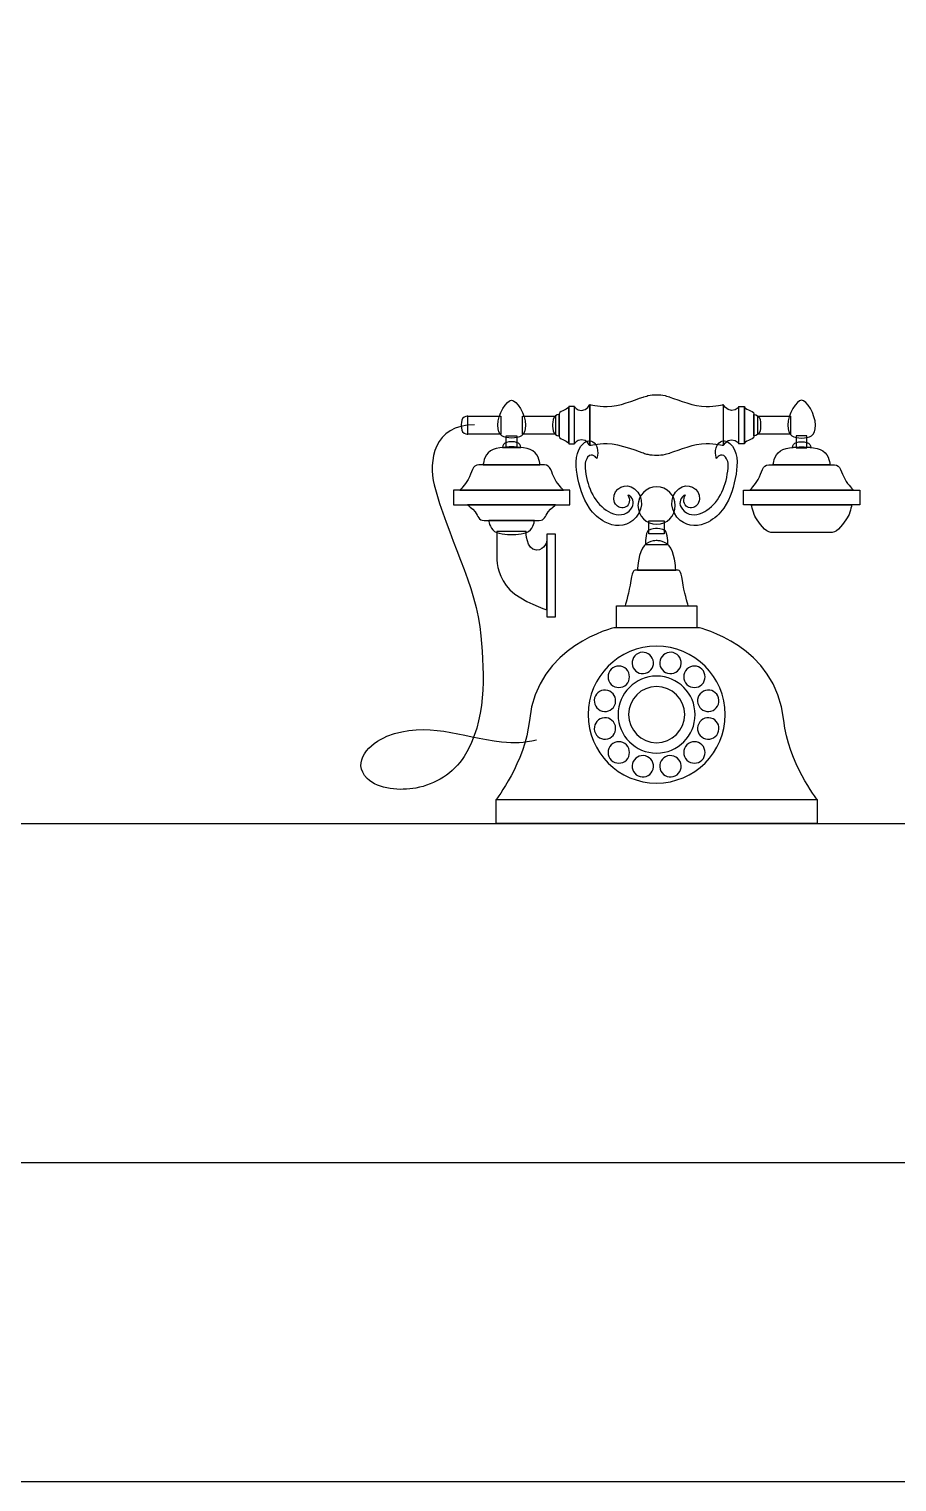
# Model space of a CAD drawing. Header units: inches. Extents: x 11.8 to 54.3, y 10.8 to 35.6.
# Drawn here: x 50.57 to 51.455, y 10.827 to 12.309 of the extents above; entities that cross this region are included whole.
import ezdxf

# ---------------------------------------------------------------- set-up
doc = ezdxf.new("R2010")
doc.units = ezdxf.units.IN
doc.header["$MEASUREMENT"] = 0
for name, color, linetype in [('02', 2, 'Continuous'), ('1', 1, 'Continuous'), ('kadrbm', 4, 'Continuous')]:
    doc.layers.add(name, color=color, linetype=linetype)

# ---------------------------------------------------------------- blocks, each defined once
blk = doc.blocks.new('kadrbm')
at = {"layer": 'kadrbm', "color": 4}
blk.add_lwpolyline([(0, 0), (0, 24.7972), (21, 24.7972), (21, 0), (0, 0)], close=True, dxfattribs=at)
blk.add_lwpolyline([(20.6631, 0.3257), (20.6631, 24.4603), (0.3369, 24.4603), (0.3369, 0.3257), (20.6631, 0.3257)], dxfattribs=at)

msp = doc.modelspace()

# ---------------------------------------------------------------- linework, layer by layer
at = {"layer": '02'}
for points, knots in [([(51.2607, 11.9237), (51.2484, 11.9237), (51.2332, 11.9302), (51.2238, 11.9334), (51.2238, 11.9334), (51.2238, 11.9334), (51.2203, 11.9345), (51.219, 11.9348), (51.219, 11.9348), (51.219, 11.9348), (51.219, 11.9348), (51.2189, 11.9348), (51.2189, 11.9348), (51.216, 11.9355), (51.2131, 11.9358), (51.2102, 11.9357), (51.2102, 11.9357), (51.2073, 11.9358), (51.2044, 11.9355), (51.2015, 11.9348), (51.2015, 11.9348), (51.2015, 11.9348), (51.2015, 11.9348), (51.2014, 11.9348), (51.2014, 11.9348), (51.2002, 11.9345), (51.1967, 11.9334), (51.1966, 11.9334), (51.1966, 11.9334), (51.1872, 11.9303), (51.1721, 11.9237), (51.1597, 11.9237), (51.1597, 11.9237), (51.1497, 11.9237), (51.1421, 11.9257), (51.1421, 11.9257), (51.1421, 11.9257), (51.1421, 11.9257), (51.1421, 11.8838), (51.1421, 11.8838), (51.1421, 11.8838), (51.1421, 11.8838), (51.1497, 11.8857), (51.1597, 11.8857), (51.1597, 11.8857), (51.1721, 11.8857), (51.1967, 11.876), (51.1967, 11.876), (51.1967, 11.876), (51.1985, 11.8754), (51.2001, 11.8749), (51.2014, 11.8747), (51.2014, 11.8747), (51.2015, 11.8747), (51.2015, 11.8747), (51.2015, 11.8747), (51.2015, 11.8747), (51.2044, 11.874), (51.2073, 11.8737), (51.2102, 11.8737), (51.2102, 11.8737), (51.2131, 11.8737), (51.216, 11.874), (51.2189, 11.8747), (51.2189, 11.8747), (51.219, 11.8747), (51.219, 11.8747), (51.219, 11.8747), (51.219, 11.8747), (51.2203, 11.8749), (51.2238, 11.876), (51.2238, 11.876), (51.2238, 11.876), (51.2332, 11.8792), (51.2484, 11.8857), (51.2607, 11.8857), (51.2607, 11.8857), (51.2707, 11.8857), (51.2783, 11.8838), (51.2783, 11.8838), (51.2783, 11.8838), (51.2783, 11.8838), (51.2783, 11.9257), (51.2783, 11.9257), (51.2783, 11.9257), (51.2783, 11.9257), (51.2707, 11.9237), (51.2607, 11.9237)], [0, 0, 0, 0, 0.045455, 0.045455, 0.045455, 0.045455, 0.090909, 0.090909, 0.090909, 0.090909, 0.136364, 0.136364, 0.136364, 0.136364, 0.181818, 0.181818, 0.181818, 0.181818, 0.227273, 0.227273, 0.227273, 0.227273, 0.272727, 0.272727, 0.272727, 0.272727, 0.318182, 0.318182, 0.318182, 0.318182, 0.363636, 0.363636, 0.363636, 0.363636, 0.409091, 0.409091, 0.409091, 0.409091, 0.454545, 0.454545, 0.454545, 0.454545, 0.5, 0.5, 0.5, 0.5, 0.545455, 0.545455, 0.545455, 0.545455, 0.590909, 0.590909, 0.590909, 0.590909, 0.636364, 0.636364, 0.636364, 0.636364, 0.681818, 0.681818, 0.681818, 0.681818, 0.727273, 0.727273, 0.727273, 0.727273, 0.772727, 0.772727, 0.772727, 0.772727, 0.818182, 0.818182, 0.818182, 0.818182, 0.863636, 0.863636, 0.863636, 0.863636, 0.909091, 0.909091, 0.909091, 0.909091, 0.954545, 0.954545, 0.954545, 0.954545, 1, 1, 1, 1]), ([(51.0482, 11.9047), (51.0482, 11.8937), (51.0545, 11.8915), (51.0623, 11.8915), (51.0623, 11.8915), (51.0701, 11.8915), (51.0764, 11.8937), (51.0764, 11.9047), (51.0764, 11.9047), (51.0764, 11.9157), (51.0673, 11.9303), (51.0623, 11.9303), (51.0623, 11.9303), (51.0573, 11.9303), (51.0482, 11.9157), (51.0482, 11.9047)], [0, 0, 0, 0, 0.25, 0.25, 0.25, 0.25, 0.5, 0.5, 0.5, 0.5, 0.75, 0.75, 0.75, 0.75, 1, 1, 1, 1]), ([(51.1109, 11.9047), (51.1109, 11.9047), (51.1109, 11.9125), (51.1109, 11.9164), (51.1109, 11.9164), (51.1109, 11.9187), (51.1139, 11.9188), (51.1165, 11.9202), (51.1165, 11.9202), (51.1187, 11.9213), (51.1206, 11.9232), (51.1206, 11.9232), (51.1206, 11.9232), (51.1206, 11.9232), (51.1206, 11.9047), (51.1206, 11.9047), (51.1206, 11.9047), (51.1206, 11.9047), (51.1206, 11.8863), (51.1206, 11.8863), (51.1206, 11.8863), (51.1206, 11.8863), (51.1187, 11.8881), (51.1165, 11.8892), (51.1165, 11.8892), (51.1139, 11.8906), (51.1109, 11.8907), (51.1109, 11.893), (51.1109, 11.893), (51.1109, 11.897), (51.1109, 11.9047), (51.1109, 11.9047)], [0, 0, 0, 0, 0.125, 0.125, 0.125, 0.125, 0.25, 0.25, 0.25, 0.25, 0.375, 0.375, 0.375, 0.375, 0.5, 0.5, 0.5, 0.5, 0.625, 0.625, 0.625, 0.625, 0.75, 0.75, 0.75, 0.75, 0.875, 0.875, 0.875, 0.875, 1, 1, 1, 1]), ([(51.1206, 11.8855), (51.1206, 11.8855), (51.1206, 11.9239), (51.1206, 11.9239), (51.1206, 11.9239), (51.1206, 11.9239), (51.1263, 11.9239), (51.1263, 11.9239), (51.1263, 11.9239), (51.1263, 11.9239), (51.1263, 11.8855), (51.1263, 11.8855), (51.1263, 11.8855), (51.1263, 11.8855), (51.1206, 11.8855), (51.1206, 11.8855)], [0, 0, 0, 0, 0.25, 0.25, 0.25, 0.25, 0.5, 0.5, 0.5, 0.5, 0.75, 0.75, 0.75, 0.75, 1, 1, 1, 1]), ([(51.1263, 11.9047), (51.1263, 11.9047), (51.1263, 11.8855), (51.1263, 11.8855), (51.1263, 11.8855), (51.1263, 11.8855), (51.1283, 11.8899), (51.1337, 11.8899), (51.1337, 11.8899), (51.1391, 11.8899), (51.1421, 11.8838), (51.1421, 11.8838), (51.1421, 11.8838), (51.1421, 11.8838), (51.1421, 11.9047), (51.1421, 11.9047), (51.1421, 11.9047), (51.1421, 11.9047), (51.1421, 11.9257), (51.1421, 11.9257), (51.1421, 11.9257), (51.1421, 11.9257), (51.1391, 11.9196), (51.1337, 11.9196), (51.1337, 11.9196), (51.1283, 11.9196), (51.1263, 11.9239), (51.1263, 11.9239), (51.1263, 11.9239), (51.1263, 11.9239), (51.1263, 11.9047), (51.1263, 11.9047)], [0, 0, 0, 0, 0.125, 0.125, 0.125, 0.125, 0.25, 0.25, 0.25, 0.25, 0.375, 0.375, 0.375, 0.375, 0.5, 0.5, 0.5, 0.5, 0.625, 0.625, 0.625, 0.625, 0.75, 0.75, 0.75, 0.75, 0.875, 0.875, 0.875, 0.875, 1, 1, 1, 1]), ([(51.2942, 11.9047), (51.2942, 11.9047), (51.2942, 11.8855), (51.2942, 11.8855), (51.2942, 11.8855), (51.2942, 11.8855), (51.2922, 11.8899), (51.2868, 11.8899), (51.2868, 11.8899), (51.2814, 11.8899), (51.2783, 11.8838), (51.2783, 11.8838), (51.2783, 11.8838), (51.2783, 11.8838), (51.2783, 11.9047), (51.2783, 11.9047), (51.2783, 11.9047), (51.2783, 11.9047), (51.2783, 11.9257), (51.2783, 11.9257), (51.2783, 11.9257), (51.2783, 11.9257), (51.2814, 11.9196), (51.2868, 11.9196), (51.2868, 11.9196), (51.2922, 11.9196), (51.2942, 11.9239), (51.2942, 11.9239), (51.2942, 11.9239), (51.2942, 11.9239), (51.2942, 11.9047), (51.2942, 11.9047)], [0, 0, 0, 0, 0.125, 0.125, 0.125, 0.125, 0.25, 0.25, 0.25, 0.25, 0.375, 0.375, 0.375, 0.375, 0.5, 0.5, 0.5, 0.5, 0.625, 0.625, 0.625, 0.625, 0.75, 0.75, 0.75, 0.75, 0.875, 0.875, 0.875, 0.875, 1, 1, 1, 1]), ([(51.2998, 11.8855), (51.2998, 11.8855), (51.2998, 11.9239), (51.2998, 11.9239), (51.2998, 11.9239), (51.2998, 11.9239), (51.2942, 11.9239), (51.2942, 11.9239), (51.2942, 11.9239), (51.2942, 11.9239), (51.2942, 11.8855), (51.2942, 11.8855), (51.2942, 11.8855), (51.2942, 11.8855), (51.2998, 11.8855), (51.2998, 11.8855)], [0, 0, 0, 0, 0.25, 0.25, 0.25, 0.25, 0.5, 0.5, 0.5, 0.5, 0.75, 0.75, 0.75, 0.75, 1, 1, 1, 1]), ([(51.3096, 11.9047), (51.3096, 11.9047), (51.3096, 11.9125), (51.3096, 11.9164), (51.3096, 11.9164), (51.3096, 11.9187), (51.3066, 11.9188), (51.3039, 11.9202), (51.3039, 11.9202), (51.3018, 11.9213), (51.2998, 11.9232), (51.2998, 11.9232), (51.2998, 11.9232), (51.2998, 11.9232), (51.2998, 11.9047), (51.2998, 11.9047), (51.2998, 11.9047), (51.2998, 11.9047), (51.2998, 11.8863), (51.2998, 11.8863), (51.2998, 11.8863), (51.2998, 11.8863), (51.3018, 11.8881), (51.3039, 11.8892), (51.3039, 11.8892), (51.3066, 11.8906), (51.3096, 11.8907), (51.3096, 11.893), (51.3096, 11.893), (51.3096, 11.897), (51.3096, 11.9047), (51.3096, 11.9047)], [0, 0, 0, 0, 0.125, 0.125, 0.125, 0.125, 0.25, 0.25, 0.25, 0.25, 0.375, 0.375, 0.375, 0.375, 0.5, 0.5, 0.5, 0.5, 0.625, 0.625, 0.625, 0.625, 0.75, 0.75, 0.75, 0.75, 0.875, 0.875, 0.875, 0.875, 1, 1, 1, 1]), ([(51.3723, 11.9047), (51.3723, 11.8937), (51.366, 11.8915), (51.3582, 11.8915), (51.3582, 11.8915), (51.3504, 11.8915), (51.3441, 11.8937), (51.3441, 11.9047), (51.3441, 11.9047), (51.3441, 11.9157), (51.3532, 11.9303), (51.3582, 11.9303), (51.3582, 11.9303), (51.3632, 11.9303), (51.3723, 11.9157), (51.3723, 11.9047)], [0, 0, 0, 0, 0.25, 0.25, 0.25, 0.25, 0.5, 0.5, 0.5, 0.5, 0.75, 0.75, 0.75, 0.75, 1, 1, 1, 1]), ([(51.0244, 11.9051), (50.9826, 11.9051), (50.9772, 11.868), (50.9833, 11.8437), (50.9833, 11.8437), (50.9959, 11.7932), (51.0265, 11.7414), (51.031, 11.6897), (51.031, 11.6897), (51.0345, 11.6487), (51.0366, 11.6034), (51.0138, 11.5667), (51.0138, 11.5667), (51.0033, 11.5498), (50.9845, 11.5381), (50.9644, 11.5345), (50.9644, 11.5345), (50.9489, 11.5317), (50.9264, 11.5327), (50.915, 11.5442), (50.915, 11.5442), (50.8981, 11.5612), (50.9176, 11.5803), (50.935, 11.5873), (50.935, 11.5873), (50.9763, 11.6039), (51.01, 11.5862), (51.0521, 11.5818), (51.0521, 11.5818), (51.066, 11.5804), (51.074, 11.5805), (51.0876, 11.5838)], [0, 0, 0, 0, 0.125, 0.125, 0.125, 0.125, 0.25, 0.25, 0.25, 0.25, 0.375, 0.375, 0.375, 0.375, 0.5, 0.5, 0.5, 0.5, 0.625, 0.625, 0.625, 0.625, 0.75, 0.75, 0.75, 0.75, 0.875, 0.875, 0.875, 0.875, 1, 1, 1, 1]), ([(51.0108, 11.9047), (51.0108, 11.9047), (51.0108, 11.9097), (51.0122, 11.9116), (51.0122, 11.9116), (51.014, 11.9139), (51.0175, 11.914), (51.0175, 11.914), (51.0175, 11.914), (51.0175, 11.914), (51.0175, 11.9047), (51.0175, 11.9047), (51.0175, 11.9047), (51.0175, 11.9047), (51.0175, 11.8955), (51.0175, 11.8955), (51.0175, 11.8955), (51.0175, 11.8955), (51.014, 11.8956), (51.0122, 11.8978), (51.0122, 11.8978), (51.0108, 11.8997), (51.0108, 11.9047), (51.0108, 11.9047)], [0, 0, 0, 0, 0.166667, 0.166667, 0.166667, 0.166667, 0.333333, 0.333333, 0.333333, 0.333333, 0.5, 0.5, 0.5, 0.5, 0.666667, 0.666667, 0.666667, 0.666667, 0.833333, 0.833333, 0.833333, 0.833333, 1, 1, 1, 1]), ([(51.0175, 11.914), (51.0175, 11.914), (51.0175, 11.8955), (51.0175, 11.8955), (51.0175, 11.8955), (51.0175, 11.8955), (51.0511, 11.8955), (51.0511, 11.8955), (51.0511, 11.8955), (51.0511, 11.8955), (51.0511, 11.914), (51.0511, 11.914), (51.0511, 11.914), (51.0511, 11.914), (51.0175, 11.914), (51.0175, 11.914)], [0, 0, 0, 0, 0.25, 0.25, 0.25, 0.25, 0.5, 0.5, 0.5, 0.5, 0.75, 0.75, 0.75, 0.75, 1, 1, 1, 1]), ([(51.0735, 11.914), (51.0735, 11.914), (51.0735, 11.8955), (51.0735, 11.8955), (51.0735, 11.8955), (51.0735, 11.8955), (51.107, 11.8955), (51.107, 11.8955), (51.107, 11.8955), (51.107, 11.8955), (51.107, 11.914), (51.107, 11.914), (51.107, 11.914), (51.107, 11.914), (51.0735, 11.914), (51.0735, 11.914)], [0, 0, 0, 0, 0.25, 0.25, 0.25, 0.25, 0.5, 0.5, 0.5, 0.5, 0.75, 0.75, 0.75, 0.75, 1, 1, 1, 1]), ([(51.1041, 11.9047), (51.1041, 11.9047), (51.1041, 11.9106), (51.1056, 11.9128), (51.1056, 11.9128), (51.1073, 11.9155), (51.1109, 11.9156), (51.1109, 11.9156), (51.1109, 11.9156), (51.1109, 11.9156), (51.1109, 11.9047), (51.1109, 11.9047), (51.1109, 11.9047), (51.1109, 11.9047), (51.1109, 11.8939), (51.1109, 11.8939), (51.1109, 11.8939), (51.1109, 11.8939), (51.1073, 11.894), (51.1056, 11.8966), (51.1056, 11.8966), (51.1041, 11.8988), (51.1041, 11.9047), (51.1041, 11.9047)], [0, 0, 0, 0, 0.166667, 0.166667, 0.166667, 0.166667, 0.333333, 0.333333, 0.333333, 0.333333, 0.5, 0.5, 0.5, 0.5, 0.666667, 0.666667, 0.666667, 0.666667, 0.833333, 0.833333, 0.833333, 0.833333, 1, 1, 1, 1]), ([(51.3164, 11.9047), (51.3164, 11.9047), (51.3164, 11.9106), (51.3149, 11.9128), (51.3149, 11.9128), (51.3131, 11.9155), (51.3096, 11.9156), (51.3096, 11.9156), (51.3096, 11.9156), (51.3096, 11.9156), (51.3096, 11.9047), (51.3096, 11.9047), (51.3096, 11.9047), (51.3096, 11.9047), (51.3096, 11.8939), (51.3096, 11.8939), (51.3096, 11.8939), (51.3096, 11.8939), (51.3131, 11.894), (51.3149, 11.8966), (51.3149, 11.8966), (51.3164, 11.8988), (51.3164, 11.9047), (51.3164, 11.9047)], [0, 0, 0, 0, 0.166667, 0.166667, 0.166667, 0.166667, 0.333333, 0.333333, 0.333333, 0.333333, 0.5, 0.5, 0.5, 0.5, 0.666667, 0.666667, 0.666667, 0.666667, 0.833333, 0.833333, 0.833333, 0.833333, 1, 1, 1, 1]), ([(51.3134, 11.914), (51.3134, 11.914), (51.3134, 11.8955), (51.3134, 11.8955), (51.3134, 11.8955), (51.3134, 11.8955), (51.347, 11.8955), (51.347, 11.8955), (51.347, 11.8955), (51.347, 11.8955), (51.347, 11.914), (51.347, 11.914), (51.347, 11.914), (51.347, 11.914), (51.3134, 11.914), (51.3134, 11.914)], [0, 0, 0, 0, 0.25, 0.25, 0.25, 0.25, 0.5, 0.5, 0.5, 0.5, 0.75, 0.75, 0.75, 0.75, 1, 1, 1, 1]), ([(51.0623, 11.8877), (51.0623, 11.8877), (51.0673, 11.8877), (51.0692, 11.8864), (51.0692, 11.8864), (51.0715, 11.8849), (51.0716, 11.8819), (51.0716, 11.8819), (51.0716, 11.8819), (51.0716, 11.8819), (51.0623, 11.8819), (51.0623, 11.8819), (51.0623, 11.8819), (51.0623, 11.8819), (51.0529, 11.8819), (51.0529, 11.8819), (51.0529, 11.8819), (51.0529, 11.8819), (51.0531, 11.8849), (51.0553, 11.8864), (51.0553, 11.8864), (51.0572, 11.8877), (51.0623, 11.8877), (51.0623, 11.8877)], [0, 0, 0, 0, 0.166667, 0.166667, 0.166667, 0.166667, 0.333333, 0.333333, 0.333333, 0.333333, 0.5, 0.5, 0.5, 0.5, 0.666667, 0.666667, 0.666667, 0.666667, 0.833333, 0.833333, 0.833333, 0.833333, 1, 1, 1, 1]), ([(51.0568, 11.8817), (51.0568, 11.8817), (51.0677, 11.8817), (51.0677, 11.8817), (51.0677, 11.8817), (51.0677, 11.8817), (51.0677, 11.8938), (51.0677, 11.8938), (51.0677, 11.8938), (51.0677, 11.8938), (51.0568, 11.8938), (51.0568, 11.8938), (51.0568, 11.8938), (51.0568, 11.8938), (51.0568, 11.8817), (51.0568, 11.8817)], [0, 0, 0, 0, 0.25, 0.25, 0.25, 0.25, 0.5, 0.5, 0.5, 0.5, 0.75, 0.75, 0.75, 0.75, 1, 1, 1, 1]), ([(51.1465, 11.8867), (51.1431, 11.8901), (51.1387, 11.8888), (51.1355, 11.8861), (51.1355, 11.8861), (51.1271, 11.8791), (51.1274, 11.8649), (51.1291, 11.8548), (51.1291, 11.8548), (51.1311, 11.8428), (51.1348, 11.8301), (51.1416, 11.8202), (51.1416, 11.8202), (51.1457, 11.8143), (51.1514, 11.8091), (51.1576, 11.8059), (51.1576, 11.8059), (51.1666, 11.8011), (51.1779, 11.8007), (51.1861, 11.8075), (51.1861, 11.8075), (51.196, 11.8157), (51.1985, 11.8313), (51.1875, 11.8399), (51.1875, 11.8399), (51.1791, 11.8465), (51.1658, 11.8409), (51.1665, 11.8293), (51.1665, 11.8293), (51.1666, 11.8269), (51.1677, 11.8243), (51.1695, 11.8227), (51.1695, 11.8227), (51.1705, 11.8219), (51.1718, 11.821), (51.173, 11.8206), (51.173, 11.8206), (51.1773, 11.8193), (51.1815, 11.8219), (51.1823, 11.8264), (51.1823, 11.8264), (51.1828, 11.8289), (51.1822, 11.8314), (51.1808, 11.8335), (51.1808, 11.8335), (51.1808, 11.8335), (51.1835, 11.8328), (51.1852, 11.8299), (51.1852, 11.8299), (51.1874, 11.8261), (51.187, 11.8198), (51.1797, 11.8153), (51.1797, 11.8153), (51.1731, 11.8112), (51.1648, 11.8139), (51.1588, 11.8179), (51.1588, 11.8179), (51.1457, 11.8266), (51.1385, 11.8445), (51.1374, 11.8607), (51.1374, 11.8607), (51.1373, 11.8624), (51.1372, 11.8642), (51.1373, 11.866), (51.1373, 11.866), (51.1377, 11.8682), (51.1385, 11.8701), (51.1398, 11.8719), (51.1398, 11.8719), (51.1447, 11.878), (51.1491, 11.8706), (51.1491, 11.8706), (51.1491, 11.8706), (51.1491, 11.8706), (51.1527, 11.8804), (51.1465, 11.8867)], [0, 0, 0, 0, 0.052632, 0.052632, 0.052632, 0.052632, 0.105263, 0.105263, 0.105263, 0.105263, 0.157895, 0.157895, 0.157895, 0.157895, 0.210526, 0.210526, 0.210526, 0.210526, 0.263158, 0.263158, 0.263158, 0.263158, 0.315789, 0.315789, 0.315789, 0.315789, 0.368421, 0.368421, 0.368421, 0.368421, 0.421053, 0.421053, 0.421053, 0.421053, 0.473684, 0.473684, 0.473684, 0.473684, 0.526316, 0.526316, 0.526316, 0.526316, 0.578947, 0.578947, 0.578947, 0.578947, 0.631579, 0.631579, 0.631579, 0.631579, 0.684211, 0.684211, 0.684211, 0.684211, 0.736842, 0.736842, 0.736842, 0.736842, 0.789474, 0.789474, 0.789474, 0.789474, 0.842105, 0.842105, 0.842105, 0.842105, 0.894737, 0.894737, 0.894737, 0.894737, 0.947368, 0.947368, 0.947368, 0.947368, 1, 1, 1, 1]), ([(51.2713, 11.8706), (51.2713, 11.8706), (51.2758, 11.878), (51.2806, 11.8719), (51.2806, 11.8719), (51.282, 11.8701), (51.2827, 11.8682), (51.2831, 11.866), (51.2831, 11.866), (51.2832, 11.8642), (51.2832, 11.8625), (51.2831, 11.8607), (51.2831, 11.8607), (51.2819, 11.8445), (51.2748, 11.8266), (51.2616, 11.8179), (51.2616, 11.8179), (51.2557, 11.8139), (51.2473, 11.8112), (51.2408, 11.8153), (51.2408, 11.8153), (51.2334, 11.8198), (51.233, 11.8261), (51.2353, 11.8299), (51.2353, 11.8299), (51.237, 11.8328), (51.2397, 11.8335), (51.2397, 11.8335), (51.2397, 11.8335), (51.2383, 11.8314), (51.2377, 11.8289), (51.2381, 11.8264), (51.2381, 11.8264), (51.239, 11.8219), (51.2432, 11.8193), (51.2475, 11.8206), (51.2475, 11.8206), (51.2487, 11.821), (51.25, 11.8219), (51.2509, 11.8227), (51.2509, 11.8227), (51.2528, 11.8243), (51.2539, 11.8268), (51.254, 11.8293), (51.254, 11.8293), (51.2546, 11.8409), (51.2414, 11.8465), (51.2329, 11.8399), (51.2329, 11.8399), (51.222, 11.8313), (51.2244, 11.8157), (51.2343, 11.8075), (51.2343, 11.8075), (51.2426, 11.8007), (51.2539, 11.8011), (51.2629, 11.8059), (51.2629, 11.8059), (51.269, 11.8091), (51.2748, 11.8143), (51.2789, 11.8202), (51.2789, 11.8202), (51.2857, 11.8301), (51.2893, 11.8428), (51.2913, 11.8548), (51.2913, 11.8548), (51.2931, 11.8649), (51.2933, 11.8791), (51.285, 11.8861), (51.285, 11.8861), (51.2818, 11.8888), (51.2773, 11.8901), (51.274, 11.8867), (51.274, 11.8867), (51.2677, 11.8804), (51.2713, 11.8706), (51.2713, 11.8706)], [0, 0, 0, 0, 0.052632, 0.052632, 0.052632, 0.052632, 0.105263, 0.105263, 0.105263, 0.105263, 0.157895, 0.157895, 0.157895, 0.157895, 0.210526, 0.210526, 0.210526, 0.210526, 0.263158, 0.263158, 0.263158, 0.263158, 0.315789, 0.315789, 0.315789, 0.315789, 0.368421, 0.368421, 0.368421, 0.368421, 0.421053, 0.421053, 0.421053, 0.421053, 0.473684, 0.473684, 0.473684, 0.473684, 0.526316, 0.526316, 0.526316, 0.526316, 0.578947, 0.578947, 0.578947, 0.578947, 0.631579, 0.631579, 0.631579, 0.631579, 0.684211, 0.684211, 0.684211, 0.684211, 0.736842, 0.736842, 0.736842, 0.736842, 0.789474, 0.789474, 0.789474, 0.789474, 0.842105, 0.842105, 0.842105, 0.842105, 0.894737, 0.894737, 0.894737, 0.894737, 0.947368, 0.947368, 0.947368, 0.947368, 1, 1, 1, 1]), ([(51.3582, 11.8877), (51.3582, 11.8877), (51.3531, 11.8877), (51.3512, 11.8864), (51.3512, 11.8864), (51.349, 11.8849), (51.3488, 11.8819), (51.3488, 11.8819), (51.3488, 11.8819), (51.3488, 11.8819), (51.3582, 11.8819), (51.3582, 11.8819), (51.3582, 11.8819), (51.3582, 11.8819), (51.3675, 11.8819), (51.3675, 11.8819), (51.3675, 11.8819), (51.3675, 11.8819), (51.3674, 11.8849), (51.3651, 11.8864), (51.3651, 11.8864), (51.3632, 11.8877), (51.3582, 11.8877), (51.3582, 11.8877)], [0, 0, 0, 0, 0.166667, 0.166667, 0.166667, 0.166667, 0.333333, 0.333333, 0.333333, 0.333333, 0.5, 0.5, 0.5, 0.5, 0.666667, 0.666667, 0.666667, 0.666667, 0.833333, 0.833333, 0.833333, 0.833333, 1, 1, 1, 1]), ([(51.3636, 11.8817), (51.3636, 11.8817), (51.3527, 11.8817), (51.3527, 11.8817), (51.3527, 11.8817), (51.3527, 11.8817), (51.3527, 11.8938), (51.3527, 11.8938), (51.3527, 11.8938), (51.3527, 11.8938), (51.3636, 11.8938), (51.3636, 11.8938), (51.3636, 11.8938), (51.3636, 11.8938), (51.3636, 11.8817), (51.3636, 11.8817)], [0, 0, 0, 0, 0.25, 0.25, 0.25, 0.25, 0.5, 0.5, 0.5, 0.5, 0.75, 0.75, 0.75, 0.75, 1, 1, 1, 1]), ([(51.0623, 11.8825), (51.0623, 11.8825), (51.078, 11.8825), (51.0839, 11.8785), (51.0839, 11.8785), (51.0909, 11.8738), (51.0912, 11.8644), (51.0912, 11.8644), (51.0912, 11.8644), (51.0912, 11.8644), (51.0623, 11.8644), (51.0623, 11.8644), (51.0623, 11.8644), (51.0623, 11.8644), (51.0333, 11.8644), (51.0333, 11.8644), (51.0333, 11.8644), (51.0333, 11.8644), (51.0337, 11.8738), (51.0407, 11.8785), (51.0407, 11.8785), (51.0465, 11.8825), (51.0623, 11.8825), (51.0623, 11.8825)], [0, 0, 0, 0, 0.166667, 0.166667, 0.166667, 0.166667, 0.333333, 0.333333, 0.333333, 0.333333, 0.5, 0.5, 0.5, 0.5, 0.666667, 0.666667, 0.666667, 0.666667, 0.833333, 0.833333, 0.833333, 0.833333, 1, 1, 1, 1]), ([(51.3582, 11.8825), (51.3582, 11.8825), (51.3424, 11.8825), (51.3366, 11.8785), (51.3366, 11.8785), (51.3296, 11.8738), (51.3292, 11.8644), (51.3292, 11.8644), (51.3292, 11.8644), (51.3292, 11.8644), (51.3582, 11.8644), (51.3582, 11.8644), (51.3582, 11.8644), (51.3582, 11.8644), (51.3871, 11.8644), (51.3871, 11.8644), (51.3871, 11.8644), (51.3871, 11.8644), (51.3868, 11.8738), (51.3798, 11.8785), (51.3798, 11.8785), (51.3739, 11.8825), (51.3582, 11.8825), (51.3582, 11.8825)], [0, 0, 0, 0, 0.166667, 0.166667, 0.166667, 0.166667, 0.333333, 0.333333, 0.333333, 0.333333, 0.5, 0.5, 0.5, 0.5, 0.666667, 0.666667, 0.666667, 0.666667, 0.833333, 0.833333, 0.833333, 0.833333, 1, 1, 1, 1]), ([(51.0623, 11.8644), (51.0623, 11.8644), (51.0845, 11.8644), (51.0957, 11.8644), (51.0957, 11.8644), (51.1023, 11.8644), (51.1026, 11.8564), (51.1066, 11.8493), (51.1066, 11.8493), (51.1098, 11.8436), (51.1151, 11.8384), (51.1151, 11.8384), (51.1151, 11.8384), (51.1151, 11.8384), (51.0095, 11.8384), (51.0095, 11.8384), (51.0095, 11.8384), (51.0095, 11.8384), (51.0148, 11.8436), (51.018, 11.8493), (51.018, 11.8493), (51.0219, 11.8564), (51.0222, 11.8644), (51.0288, 11.8644), (51.0288, 11.8644), (51.0401, 11.8644), (51.0623, 11.8644), (51.0623, 11.8644)], [0, 0, 0, 0, 0.142857, 0.142857, 0.142857, 0.142857, 0.285714, 0.285714, 0.285714, 0.285714, 0.428571, 0.428571, 0.428571, 0.428571, 0.571429, 0.571429, 0.571429, 0.571429, 0.714286, 0.714286, 0.714286, 0.714286, 0.857143, 0.857143, 0.857143, 0.857143, 1, 1, 1, 1]), ([(51.3582, 11.8644), (51.3582, 11.8644), (51.336, 11.8644), (51.3247, 11.8644), (51.3247, 11.8644), (51.3181, 11.8644), (51.3178, 11.8564), (51.3139, 11.8493), (51.3139, 11.8493), (51.3107, 11.8436), (51.3054, 11.8384), (51.3054, 11.8384), (51.3054, 11.8384), (51.3054, 11.8384), (51.3582, 11.8384), (51.3582, 11.8384), (51.3582, 11.8384), (51.3582, 11.8384), (51.411, 11.8384), (51.411, 11.8384), (51.411, 11.8384), (51.411, 11.8384), (51.4057, 11.8436), (51.4025, 11.8493), (51.4025, 11.8493), (51.3985, 11.8564), (51.3982, 11.8644), (51.3916, 11.8644), (51.3916, 11.8644), (51.3804, 11.8644), (51.3582, 11.8644), (51.3582, 11.8644)], [0, 0, 0, 0, 0.125, 0.125, 0.125, 0.125, 0.25, 0.25, 0.25, 0.25, 0.375, 0.375, 0.375, 0.375, 0.5, 0.5, 0.5, 0.5, 0.625, 0.625, 0.625, 0.625, 0.75, 0.75, 0.75, 0.75, 0.875, 0.875, 0.875, 0.875, 1, 1, 1, 1]), ([(51.0029, 11.8384), (51.0029, 11.8384), (51.1217, 11.8384), (51.1217, 11.8384), (51.1217, 11.8384), (51.1217, 11.8384), (51.1217, 11.8233), (51.1217, 11.8233), (51.1217, 11.8233), (51.1217, 11.8233), (51.0029, 11.8233), (51.0029, 11.8233), (51.0029, 11.8233), (51.0029, 11.8233), (51.0029, 11.8384), (51.0029, 11.8384)], [0, 0, 0, 0, 0.25, 0.25, 0.25, 0.25, 0.5, 0.5, 0.5, 0.5, 0.75, 0.75, 0.75, 0.75, 1, 1, 1, 1]), ([(51.2293, 11.8227), (51.2293, 11.8122), (51.2208, 11.8036), (51.2102, 11.8036), (51.2102, 11.8036), (51.1997, 11.8036), (51.1912, 11.8122), (51.1912, 11.8227), (51.1912, 11.8227), (51.1912, 11.8332), (51.1997, 11.8418), (51.2102, 11.8418), (51.2102, 11.8418), (51.2208, 11.8418), (51.2293, 11.8332), (51.2293, 11.8227)], [0, 0, 0, 0, 0.25, 0.25, 0.25, 0.25, 0.5, 0.5, 0.5, 0.5, 0.75, 0.75, 0.75, 0.75, 1, 1, 1, 1]), ([(51.4176, 11.8384), (51.4176, 11.8384), (51.2988, 11.8384), (51.2988, 11.8384), (51.2988, 11.8384), (51.2988, 11.8384), (51.2988, 11.8233), (51.2988, 11.8233), (51.2988, 11.8233), (51.2988, 11.8233), (51.4176, 11.8233), (51.4176, 11.8233), (51.4176, 11.8233), (51.4176, 11.8233), (51.4176, 11.8384), (51.4176, 11.8384)], [0, 0, 0, 0, 0.25, 0.25, 0.25, 0.25, 0.5, 0.5, 0.5, 0.5, 0.75, 0.75, 0.75, 0.75, 1, 1, 1, 1]), ([(51.0623, 11.8076), (51.0623, 11.8076), (51.0436, 11.8076), (51.0341, 11.8076), (51.0341, 11.8076), (51.0285, 11.8076), (51.0283, 11.8116), (51.0249, 11.8163), (51.0249, 11.8163), (51.0222, 11.82), (51.0173, 11.8233), (51.0173, 11.8233), (51.0173, 11.8233), (51.0173, 11.8233), (51.1072, 11.8233), (51.1072, 11.8233), (51.1072, 11.8233), (51.1072, 11.8233), (51.1024, 11.82), (51.0997, 11.8163), (51.0997, 11.8163), (51.0963, 11.8116), (51.096, 11.8076), (51.0905, 11.8076), (51.0905, 11.8076), (51.081, 11.8076), (51.0623, 11.8076), (51.0623, 11.8076)], [0, 0, 0, 0, 0.142857, 0.142857, 0.142857, 0.142857, 0.285714, 0.285714, 0.285714, 0.285714, 0.428571, 0.428571, 0.428571, 0.428571, 0.571429, 0.571429, 0.571429, 0.571429, 0.714286, 0.714286, 0.714286, 0.714286, 0.857143, 0.857143, 0.857143, 0.857143, 1, 1, 1, 1]), ([(51.3582, 11.7953), (51.3582, 11.7953), (51.38, 11.7953), (51.3895, 11.7953), (51.3895, 11.7953), (51.395, 11.7953), (51.4014, 11.8055), (51.4048, 11.8101), (51.4048, 11.8101), (51.4075, 11.8138), (51.4093, 11.8233), (51.4093, 11.8233), (51.4093, 11.8233), (51.4093, 11.8233), (51.3582, 11.8233), (51.3582, 11.8233), (51.3582, 11.8233), (51.3582, 11.8233), (51.307, 11.8233), (51.307, 11.8233), (51.307, 11.8233), (51.307, 11.8233), (51.3089, 11.8138), (51.3116, 11.8101), (51.3116, 11.8101), (51.3149, 11.8055), (51.3213, 11.7953), (51.3268, 11.7953), (51.3268, 11.7953), (51.3364, 11.7953), (51.3582, 11.7953), (51.3582, 11.7953)], [0, 0, 0, 0, 0.125, 0.125, 0.125, 0.125, 0.25, 0.25, 0.25, 0.25, 0.375, 0.375, 0.375, 0.375, 0.5, 0.5, 0.5, 0.5, 0.625, 0.625, 0.625, 0.625, 0.75, 0.75, 0.75, 0.75, 0.875, 0.875, 0.875, 0.875, 1, 1, 1, 1]), ([(51.0623, 11.7931), (51.0623, 11.7931), (51.0497, 11.7931), (51.0449, 11.7963), (51.0449, 11.7963), (51.0393, 11.8001), (51.039, 11.8076), (51.039, 11.8076), (51.039, 11.8076), (51.039, 11.8076), (51.0623, 11.8076), (51.0623, 11.8076), (51.0623, 11.8076), (51.0623, 11.8076), (51.0855, 11.8076), (51.0855, 11.8076), (51.0855, 11.8076), (51.0855, 11.8076), (51.0853, 11.8001), (51.0796, 11.7963), (51.0796, 11.7963), (51.0749, 11.7931), (51.0623, 11.7931), (51.0623, 11.7931)], [0, 0, 0, 0, 0.166667, 0.166667, 0.166667, 0.166667, 0.333333, 0.333333, 0.333333, 0.333333, 0.5, 0.5, 0.5, 0.5, 0.666667, 0.666667, 0.666667, 0.666667, 0.833333, 0.833333, 0.833333, 0.833333, 1, 1, 1, 1]), ([(51.2102, 11.7992), (51.2102, 11.7992), (51.2164, 11.7992), (51.2188, 11.7974), (51.2188, 11.7974), (51.2216, 11.7953), (51.2217, 11.7829), (51.2217, 11.7829), (51.2217, 11.7829), (51.2217, 11.7829), (51.2102, 11.7829), (51.2102, 11.7829), (51.2102, 11.7829), (51.2102, 11.7829), (51.1987, 11.7829), (51.1987, 11.7829), (51.1987, 11.7829), (51.1987, 11.7829), (51.1989, 11.7953), (51.2017, 11.7974), (51.2017, 11.7974), (51.204, 11.7992), (51.2102, 11.7992), (51.2102, 11.7992)], [0, 0, 0, 0, 0.166667, 0.166667, 0.166667, 0.166667, 0.333333, 0.333333, 0.333333, 0.333333, 0.5, 0.5, 0.5, 0.5, 0.666667, 0.666667, 0.666667, 0.666667, 0.833333, 0.833333, 0.833333, 0.833333, 1, 1, 1, 1]), ([(51.2024, 11.7937), (51.2024, 11.7937), (51.2181, 11.7937), (51.2181, 11.7937), (51.2181, 11.7937), (51.2181, 11.7937), (51.2181, 11.8071), (51.2181, 11.8071), (51.2181, 11.8071), (51.2181, 11.8071), (51.2024, 11.8071), (51.2024, 11.8071), (51.2024, 11.8071), (51.2024, 11.8071), (51.2024, 11.7937), (51.2024, 11.7937)], [0, 0, 0, 0, 0.25, 0.25, 0.25, 0.25, 0.5, 0.5, 0.5, 0.5, 0.75, 0.75, 0.75, 0.75, 1, 1, 1, 1]), ([(51.0473, 11.7962), (51.0473, 11.7962), (51.077, 11.7962), (51.077, 11.7962), (51.077, 11.7962), (51.077, 11.7962), (51.077, 11.7773), (51.0875, 11.7773), (51.0875, 11.7773), (51.0965, 11.7773), (51.0982, 11.7865), (51.0982, 11.7865), (51.0982, 11.7865), (51.0982, 11.7865), (51.0982, 11.7163), (51.0982, 11.7163), (51.0982, 11.7163), (51.0982, 11.7163), (51.0725, 11.7247), (51.0606, 11.7366), (51.0606, 11.7366), (51.0487, 11.7485), (51.0471, 11.7629), (51.0471, 11.7704), (51.0471, 11.7704), (51.0471, 11.7778), (51.0473, 11.7962), (51.0473, 11.7962)], [0, 0, 0, 0, 0.142857, 0.142857, 0.142857, 0.142857, 0.285714, 0.285714, 0.285714, 0.285714, 0.428571, 0.428571, 0.428571, 0.428571, 0.571429, 0.571429, 0.571429, 0.571429, 0.714286, 0.714286, 0.714286, 0.714286, 0.857143, 0.857143, 0.857143, 0.857143, 1, 1, 1, 1]), ([(51.1072, 11.7093), (51.1072, 11.7093), (51.0982, 11.7093), (51.0982, 11.7093), (51.0982, 11.7093), (51.0982, 11.7093), (51.0982, 11.7935), (51.0982, 11.7935), (51.0982, 11.7935), (51.0982, 11.7935), (51.1072, 11.7935), (51.1072, 11.7935), (51.1072, 11.7935), (51.1072, 11.7935), (51.1072, 11.7093), (51.1072, 11.7093)], [0, 0, 0, 0, 0.25, 0.25, 0.25, 0.25, 0.5, 0.5, 0.5, 0.5, 0.75, 0.75, 0.75, 0.75, 1, 1, 1, 1]), ([(51.2102, 11.787), (51.2102, 11.787), (51.2208, 11.787), (51.2248, 11.7791), (51.2248, 11.7791), (51.2295, 11.7697), (51.2297, 11.7568), (51.2297, 11.7568), (51.2297, 11.7568), (51.2297, 11.7568), (51.2102, 11.7568), (51.2102, 11.7568), (51.2102, 11.7568), (51.2102, 11.7568), (51.1907, 11.7568), (51.1907, 11.7568), (51.1907, 11.7568), (51.1907, 11.7568), (51.1909, 11.7697), (51.1957, 11.7791), (51.1957, 11.7791), (51.1996, 11.787), (51.2102, 11.787), (51.2102, 11.787)], [0, 0, 0, 0, 0.166667, 0.166667, 0.166667, 0.166667, 0.333333, 0.333333, 0.333333, 0.333333, 0.5, 0.5, 0.5, 0.5, 0.666667, 0.666667, 0.666667, 0.666667, 0.833333, 0.833333, 0.833333, 0.833333, 1, 1, 1, 1]), ([(51.2102, 11.7568), (51.2102, 11.7568), (51.2238, 11.7568), (51.2307, 11.7568), (51.2307, 11.7568), (51.2348, 11.7568), (51.2349, 11.7559), (51.2374, 11.7416), (51.2374, 11.7416), (51.2393, 11.7302), (51.2426, 11.7203), (51.2426, 11.7203), (51.2426, 11.7203), (51.2426, 11.7203), (51.1779, 11.7203), (51.1779, 11.7203), (51.1779, 11.7203), (51.1779, 11.7203), (51.1811, 11.7302), (51.1831, 11.7416), (51.1831, 11.7416), (51.1855, 11.7559), (51.1857, 11.7568), (51.1897, 11.7568), (51.1897, 11.7568), (51.1966, 11.7568), (51.2102, 11.7568), (51.2102, 11.7568)], [0, 0, 0, 0, 0.142857, 0.142857, 0.142857, 0.142857, 0.285714, 0.285714, 0.285714, 0.285714, 0.428571, 0.428571, 0.428571, 0.428571, 0.571429, 0.571429, 0.571429, 0.571429, 0.714286, 0.714286, 0.714286, 0.714286, 0.857143, 0.857143, 0.857143, 0.857143, 1, 1, 1, 1]), ([(51.2511, 11.7203), (51.2511, 11.7203), (51.1693, 11.7203), (51.1693, 11.7203), (51.1693, 11.7203), (51.1693, 11.7203), (51.1693, 11.6981), (51.1693, 11.6981), (51.1693, 11.6981), (51.1693, 11.6981), (51.2511, 11.6981), (51.2511, 11.6981), (51.2511, 11.6981), (51.2511, 11.6981), (51.2511, 11.7203), (51.2511, 11.7203)], [0, 0, 0, 0, 0.25, 0.25, 0.25, 0.25, 0.5, 0.5, 0.5, 0.5, 0.75, 0.75, 0.75, 0.75, 1, 1, 1, 1]), ([(51.2532, 11.6981), (51.2532, 11.6981), (51.3322, 11.6803), (51.3401, 11.6036), (51.3401, 11.6036), (51.3445, 11.5606), (51.374, 11.5229), (51.374, 11.5229), (51.374, 11.5229), (51.374, 11.5229), (51.2102, 11.5229), (51.2102, 11.5229), (51.2102, 11.5229), (51.2102, 11.5229), (51.0464, 11.5229), (51.0464, 11.5229), (51.0464, 11.5229), (51.0464, 11.5229), (51.076, 11.5606), (51.0804, 11.6036), (51.0804, 11.6036), (51.0882, 11.6803), (51.1673, 11.6981), (51.1673, 11.6981), (51.1673, 11.6981), (51.1673, 11.6981), (51.2532, 11.6981), (51.2532, 11.6981)], [0, 0, 0, 0, 0.142857, 0.142857, 0.142857, 0.142857, 0.285714, 0.285714, 0.285714, 0.285714, 0.428571, 0.428571, 0.428571, 0.428571, 0.571429, 0.571429, 0.571429, 0.571429, 0.714286, 0.714286, 0.714286, 0.714286, 0.857143, 0.857143, 0.857143, 0.857143, 1, 1, 1, 1]), ([(51.2801, 11.6094), (51.2801, 11.5709), (51.2488, 11.5396), (51.2102, 11.5396), (51.2102, 11.5396), (51.1716, 11.5396), (51.1404, 11.5709), (51.1404, 11.6094), (51.1404, 11.6094), (51.1404, 11.648), (51.1716, 11.6793), (51.2102, 11.6793), (51.2102, 11.6793), (51.2488, 11.6793), (51.2801, 11.648), (51.2801, 11.6094)], [0, 0, 0, 0, 0.25, 0.25, 0.25, 0.25, 0.5, 0.5, 0.5, 0.5, 0.75, 0.75, 0.75, 0.75, 1, 1, 1, 1]), ([(51.2066, 11.665), (51.2082, 11.6591), (51.2047, 11.6532), (51.1989, 11.6516), (51.1989, 11.6516), (51.1931, 11.65), (51.1871, 11.6535), (51.1856, 11.6593), (51.1856, 11.6593), (51.184, 11.6651), (51.1875, 11.6711), (51.1933, 11.6727), (51.1933, 11.6727), (51.1991, 11.6742), (51.2051, 11.6708), (51.2066, 11.665)], [0, 0, 0, 0, 0.25, 0.25, 0.25, 0.25, 0.5, 0.5, 0.5, 0.5, 0.75, 0.75, 0.75, 0.75, 1, 1, 1, 1]), ([(51.2349, 11.6593), (51.2333, 11.6535), (51.2273, 11.65), (51.2215, 11.6516), (51.2215, 11.6516), (51.2157, 11.6532), (51.2122, 11.6591), (51.2138, 11.665), (51.2138, 11.665), (51.2154, 11.6708), (51.2214, 11.6742), (51.2272, 11.6727), (51.2272, 11.6727), (51.233, 11.6711), (51.2364, 11.6651), (51.2349, 11.6593)], [0, 0, 0, 0, 0.25, 0.25, 0.25, 0.25, 0.5, 0.5, 0.5, 0.5, 0.75, 0.75, 0.75, 0.75, 1, 1, 1, 1]), ([(51.1794, 11.6557), (51.1836, 11.6515), (51.1836, 11.6446), (51.1794, 11.6403), (51.1794, 11.6403), (51.1751, 11.636), (51.1682, 11.636), (51.1639, 11.6403), (51.1639, 11.6403), (51.1597, 11.6446), (51.1597, 11.6515), (51.1639, 11.6557), (51.1639, 11.6557), (51.1682, 11.66), (51.1751, 11.66), (51.1794, 11.6557)], [0, 0, 0, 0, 0.25, 0.25, 0.25, 0.25, 0.5, 0.5, 0.5, 0.5, 0.75, 0.75, 0.75, 0.75, 1, 1, 1, 1]), ([(51.2565, 11.6403), (51.2523, 11.636), (51.2453, 11.636), (51.2411, 11.6403), (51.2411, 11.6403), (51.2368, 11.6446), (51.2368, 11.6515), (51.2411, 11.6557), (51.2411, 11.6557), (51.2454, 11.66), (51.2523, 11.66), (51.2565, 11.6557), (51.2565, 11.6557), (51.2608, 11.6515), (51.2608, 11.6446), (51.2565, 11.6403)], [0, 0, 0, 0, 0.25, 0.25, 0.25, 0.25, 0.5, 0.5, 0.5, 0.5, 0.75, 0.75, 0.75, 0.75, 1, 1, 1, 1]), ([(51.1603, 11.6341), (51.1662, 11.6325), (51.1696, 11.6266), (51.1681, 11.6207), (51.1681, 11.6207), (51.1665, 11.6149), (51.1605, 11.6115), (51.1547, 11.613), (51.1547, 11.613), (51.1489, 11.6146), (51.1454, 11.6206), (51.147, 11.6264), (51.147, 11.6264), (51.1485, 11.6322), (51.1545, 11.6357), (51.1603, 11.6341)], [0, 0, 0, 0, 0.25, 0.25, 0.25, 0.25, 0.5, 0.5, 0.5, 0.5, 0.75, 0.75, 0.75, 0.75, 1, 1, 1, 1]), ([(51.2495, 11.6094), (51.2495, 11.5877), (51.2319, 11.5702), (51.2102, 11.5702), (51.2102, 11.5702), (51.1885, 11.5702), (51.1709, 11.5877), (51.1709, 11.6094), (51.1709, 11.6094), (51.1709, 11.6311), (51.1885, 11.6487), (51.2102, 11.6487), (51.2102, 11.6487), (51.2319, 11.6487), (51.2495, 11.6311), (51.2495, 11.6094)], [0, 0, 0, 0, 0.25, 0.25, 0.25, 0.25, 0.5, 0.5, 0.5, 0.5, 0.75, 0.75, 0.75, 0.75, 1, 1, 1, 1]), ([(51.2389, 11.6094), (51.2389, 11.5936), (51.226, 11.5808), (51.2102, 11.5808), (51.2102, 11.5808), (51.1944, 11.5808), (51.1816, 11.5936), (51.1816, 11.6094), (51.1816, 11.6094), (51.1816, 11.6252), (51.1944, 11.6381), (51.2102, 11.6381), (51.2102, 11.6381), (51.226, 11.6381), (51.2389, 11.6252), (51.2389, 11.6094)], [0, 0, 0, 0, 0.25, 0.25, 0.25, 0.25, 0.5, 0.5, 0.5, 0.5, 0.75, 0.75, 0.75, 0.75, 1, 1, 1, 1]), ([(51.2657, 11.613), (51.2599, 11.6115), (51.2539, 11.6149), (51.2524, 11.6207), (51.2524, 11.6207), (51.2508, 11.6265), (51.2543, 11.6325), (51.2601, 11.6341), (51.2601, 11.6341), (51.2659, 11.6357), (51.2719, 11.6322), (51.2735, 11.6264), (51.2735, 11.6264), (51.275, 11.6206), (51.2716, 11.6146), (51.2657, 11.613)], [0, 0, 0, 0, 0.25, 0.25, 0.25, 0.25, 0.5, 0.5, 0.5, 0.5, 0.75, 0.75, 0.75, 0.75, 1, 1, 1, 1]), ([(51.1547, 11.6059), (51.1605, 11.6074), (51.1665, 11.604), (51.1681, 11.5981), (51.1681, 11.5981), (51.1696, 11.5923), (51.1662, 11.5863), (51.1603, 11.5848), (51.1603, 11.5848), (51.1545, 11.5832), (51.1485, 11.5867), (51.147, 11.5925), (51.147, 11.5925), (51.1454, 11.5983), (51.1489, 11.6043), (51.1547, 11.6059)], [0, 0, 0, 0, 0.25, 0.25, 0.25, 0.25, 0.5, 0.5, 0.5, 0.5, 0.75, 0.75, 0.75, 0.75, 1, 1, 1, 1]), ([(51.2601, 11.5848), (51.2543, 11.5863), (51.2508, 11.5923), (51.2524, 11.5981), (51.2524, 11.5981), (51.2539, 11.604), (51.2599, 11.6074), (51.2657, 11.6059), (51.2657, 11.6059), (51.2716, 11.6043), (51.275, 11.5983), (51.2735, 11.5925), (51.2735, 11.5925), (51.2719, 11.5867), (51.2659, 11.5832), (51.2601, 11.5848)], [0, 0, 0, 0, 0.25, 0.25, 0.25, 0.25, 0.5, 0.5, 0.5, 0.5, 0.75, 0.75, 0.75, 0.75, 1, 1, 1, 1]), ([(51.1639, 11.5786), (51.1682, 11.5828), (51.1751, 11.5828), (51.1794, 11.5786), (51.1794, 11.5786), (51.1836, 11.5743), (51.1836, 11.5674), (51.1794, 11.5631), (51.1794, 11.5631), (51.1751, 11.5589), (51.1682, 11.5589), (51.1639, 11.5631), (51.1639, 11.5631), (51.1597, 11.5674), (51.1597, 11.5743), (51.1639, 11.5786)], [0, 0, 0, 0, 0.25, 0.25, 0.25, 0.25, 0.5, 0.5, 0.5, 0.5, 0.75, 0.75, 0.75, 0.75, 1, 1, 1, 1]), ([(51.2411, 11.5631), (51.2368, 11.5674), (51.2368, 11.5743), (51.2411, 11.5786), (51.2411, 11.5786), (51.2453, 11.5828), (51.2523, 11.5828), (51.2565, 11.5786), (51.2565, 11.5786), (51.2608, 11.5743), (51.2608, 11.5674), (51.2565, 11.5631), (51.2565, 11.5631), (51.2523, 11.5589), (51.2453, 11.5589), (51.2411, 11.5631)], [0, 0, 0, 0, 0.25, 0.25, 0.25, 0.25, 0.5, 0.5, 0.5, 0.5, 0.75, 0.75, 0.75, 0.75, 1, 1, 1, 1]), ([(51.1856, 11.5596), (51.1871, 11.5654), (51.1931, 11.5688), (51.1989, 11.5673), (51.1989, 11.5673), (51.2047, 11.5657), (51.2082, 11.5597), (51.2066, 11.5539), (51.2066, 11.5539), (51.2051, 11.5481), (51.1991, 11.5446), (51.1933, 11.5462), (51.1933, 11.5462), (51.1875, 11.5478), (51.184, 11.5537), (51.1856, 11.5596)], [0, 0, 0, 0, 0.25, 0.25, 0.25, 0.25, 0.5, 0.5, 0.5, 0.5, 0.75, 0.75, 0.75, 0.75, 1, 1, 1, 1]), ([(51.2138, 11.5539), (51.2122, 11.5597), (51.2157, 11.5657), (51.2215, 11.5673), (51.2215, 11.5673), (51.2273, 11.5688), (51.2333, 11.5654), (51.2349, 11.5596), (51.2349, 11.5596), (51.2365, 11.5537), (51.233, 11.5478), (51.2272, 11.5462), (51.2272, 11.5462), (51.2214, 11.5446), (51.2154, 11.5481), (51.2138, 11.5539)], [0, 0, 0, 0, 0.25, 0.25, 0.25, 0.25, 0.5, 0.5, 0.5, 0.5, 0.75, 0.75, 0.75, 0.75, 1, 1, 1, 1]), ([(51.374, 11.5229), (51.374, 11.5229), (51.0464, 11.5229), (51.0464, 11.5229), (51.0464, 11.5229), (51.0464, 11.5229), (51.0464, 11.4983), (51.0464, 11.4983), (51.0464, 11.4983), (51.0464, 11.4983), (51.374, 11.4983), (51.374, 11.4983), (51.374, 11.4983), (51.374, 11.4983), (51.374, 11.5229), (51.374, 11.5229)], [0, 0, 0, 0, 0.25, 0.25, 0.25, 0.25, 0.5, 0.5, 0.5, 0.5, 0.75, 0.75, 0.75, 0.75, 1, 1, 1, 1])]:
    msp.add_open_spline(points, degree=3, knots=knots, dxfattribs=at)
at = {"layer": '1'}
msp.add_line((33.6152, 11.4983), (53.9414, 11.4983), dxfattribs=at)

# ---------------------------------------------------------------- block references
at = {"layer": 'kadrbm'}
msp.add_blockref('kadrbm', (33.2783, 10.8267), dxfattribs=at)

doc.saveas('drawing.dxf')
